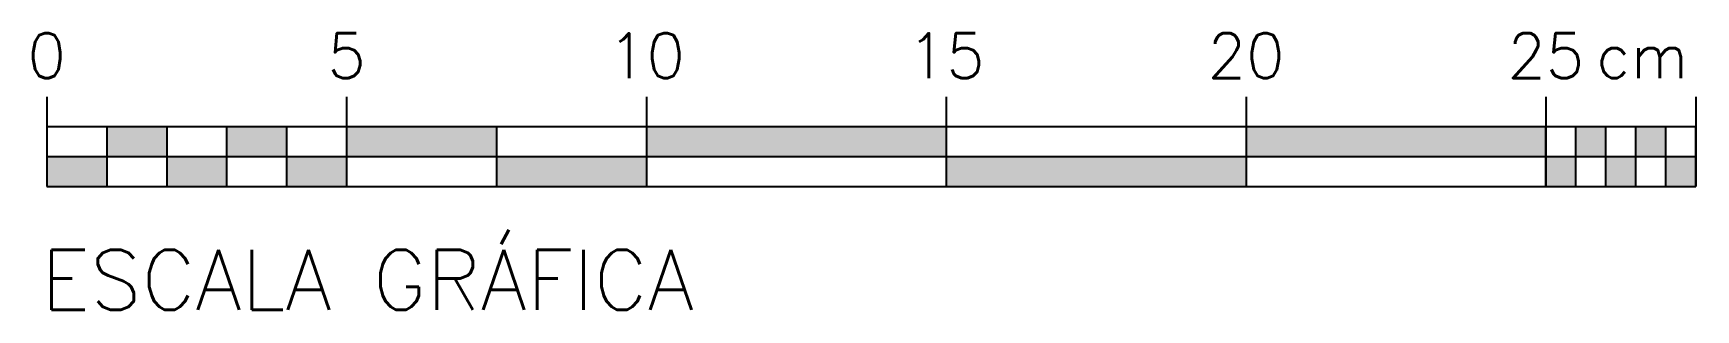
# Model space of a CAD drawing. Header units: millimetres. Extents: x 90.692 to 90.97, y 101.074 to 101.12.
import ezdxf
from ezdxf.enums import TextEntityAlignment as Align

# ---------------------------------------------------------------- set-up
doc = ezdxf.new("R2010")
doc.units = ezdxf.units.MM
doc.header["$LTSCALE"] = 0.02
doc.layers.add('escalas_gráficas', color=1, linetype='Continuous')
doc.styles.add('r60', font='romans.shx')
doc.styles.add('r80', font='romans.shx')

msp = doc.modelspace()

# ---------------------------------------------------------------- hatches: boundary and pattern name
at = {"layer": 'escalas_gráficas'}
h = msp.add_hatch(color=256, dxfattribs=at)
h.paths.add_polyline_path([(90.70474, 101.09426), (90.70474, 101.09926), (90.69474, 101.09926), (90.69474, 101.09426)])
h.paths.add_polyline_path([(90.70474, 101.10426), (90.70474, 101.09926), (90.71474, 101.09926), (90.71474, 101.10426)])
h.paths.add_polyline_path([(90.71474, 101.09926), (90.71474, 101.09426), (90.72474, 101.09426), (90.72474, 101.09926)])
h.paths.add_polyline_path([(90.72474, 101.10426), (90.72474, 101.09926), (90.73474, 101.09926), (90.73474, 101.10426)])
h.paths.add_polyline_path([(90.73474, 101.09926), (90.73474, 101.09426), (90.74474, 101.09426), (90.74474, 101.09926)])
h = msp.add_hatch(color=256, dxfattribs=at)
h.paths.add_polyline_path([(90.74474, 101.10426), (90.74474, 101.09926), (90.76974, 101.09926), (90.76974, 101.10426)])
h.paths.add_polyline_path([(90.76974, 101.09926), (90.76974, 101.09426), (90.79474, 101.09426), (90.79474, 101.09926)])
h.paths.add_polyline_path([(90.79474, 101.10426), (90.79474, 101.09926), (90.84474, 101.09926), (90.84474, 101.10426)])
h.paths.add_polyline_path([(90.84474, 101.09926), (90.84474, 101.09426), (90.89474, 101.09426), (90.89474, 101.09926)])
h.paths.add_polyline_path([(90.94474, 101.09926), (90.94474, 101.10426), (90.89474, 101.10426), (90.89474, 101.09926)])
h = msp.add_hatch(color=256, dxfattribs=at)
h.paths.add_polyline_path([(90.94974, 101.09926), (90.94474, 101.09926), (90.94474, 101.09426), (90.94974, 101.09426)])
h.paths.add_polyline_path([(90.95474, 101.10426), (90.94974, 101.10426), (90.94974, 101.09926), (90.95474, 101.09926)])
h.paths.add_polyline_path([(90.95974, 101.09926), (90.95474, 101.09926), (90.95474, 101.09426), (90.95974, 101.09426)])
h.paths.add_polyline_path([(90.96474, 101.10426), (90.95974, 101.10426), (90.95974, 101.09926), (90.96474, 101.09926)])
h.paths.add_polyline_path([(90.96974, 101.09926), (90.96474, 101.09926), (90.96474, 101.09426), (90.96974, 101.09426)])

# ---------------------------------------------------------------- linework, layer by layer
for p, q in [((90.69474, 101.10926), (90.69474, 101.10426)), ((90.74474, 101.10926), (90.74474, 101.10426)), ((90.79474, 101.10926), (90.79474, 101.10426)), ((90.84474, 101.10926), (90.84474, 101.10426)), ((90.89474, 101.10926), (90.89474, 101.10426)), ((90.94474, 101.10926), (90.94474, 101.10426)), ((90.94474, 101.10926), (90.94474, 101.10426)), ((90.96974, 101.10926), (90.96974, 101.10426)), ((90.69474, 101.10426), (90.69474, 101.09426)), ((90.69474, 101.10426), (90.96974, 101.10426)), ((90.70474, 101.10426), (90.70474, 101.09426)), ((90.71474, 101.10426), (90.71474, 101.09426)), ((90.72474, 101.10426), (90.72474, 101.09426)), ((90.73474, 101.10426), (90.73474, 101.09426)), ((90.74474, 101.10426), (90.74474, 101.09426)), ((90.76974, 101.10426), (90.76974, 101.09426)), ((90.79474, 101.10426), (90.79474, 101.09426)), ((90.84474, 101.10426), (90.84474, 101.09426)), ((90.89474, 101.10426), (90.89474, 101.09426)), ((90.94474, 101.10426), (90.94474, 101.09426)), ((90.94474, 101.09426), (90.94474, 101.10426)), ((90.94474, 101.09426), (90.94474, 101.10426)), ((90.94474, 101.10426), (90.94474, 101.09426)), ((90.94974, 101.09426), (90.94974, 101.10426)), ((90.95474, 101.09426), (90.95474, 101.10426)), ((90.95974, 101.09426), (90.95974, 101.10426)), ((90.96474, 101.09426), (90.96474, 101.10426)), ((90.96974, 101.09426), (90.96974, 101.10426)), ((90.96974, 101.10426), (90.96974, 101.09426)), ((90.69474, 101.09926), (90.96974, 101.09926)), ((90.69474, 101.09426), (90.96974, 101.09426))]:
    msp.add_line(p, q, dxfattribs=at)

# ---------------------------------------------------------------- texts
at = {"layer": 'escalas_gráficas', "color": 2, "style": 'r60'}
for s, p in [('0', (90.69474, 101.11237)), ('5', (90.74474, 101.11237)), ('10', (90.79474, 101.11237)), ('15', (90.84474, 101.11237)), ('20', (90.89474, 101.11237)), ('25', (90.94474, 101.11237))]:
    msp.add_text(s, height=0.0075, dxfattribs=at).set_placement(p, align=Align.CENTER)
msp.add_text('cm', height=0.0075, dxfattribs=at).set_placement((90.96854, 101.11237), align=Align.RIGHT)
at = {"layer": 'escalas_gráficas', "color": 2, "style": 'r80'}
msp.add_text('ESCALA GRÁFICA', height=0.01, dxfattribs=at).set_placement((90.69381, 101.07366))

doc.saveas('drawing.dxf')
